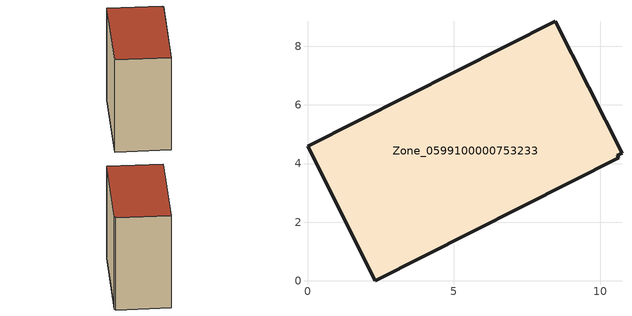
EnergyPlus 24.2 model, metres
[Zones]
Zone_0599100000753233
 floor ground (C_G): 2.32,0 0,4.58 8.46,8.86 10.73,4.36 10.58,4.29 10.62,4.19 z3.31
 wall outside (C_F): 0,4.58 2.32,0 10.62,4.19 10.58,4.29 10.73,4.36 8.46,8.86 0,4.58 z3.31:12.92
 roof outside (C_R): 10.73,4.36 8.46,8.86 0,4.58 2.32,0 10.62,4.19 10.58,4.29 z12.92
[BUILDING]
Pand.0599100000753233: North Axis=0; Terrain=City; Loads Convergence Tolerance Value=0.04; Temperature Convergence Tolerance Value=0.4; Solar Distribution=FullExterior; Maximum Number of Warmup Days=25; Minimum Number of Warmup Days=1
[Site:Location]
Rotterdam.The.Hague.AP_ZH_NLD Design_Conditions: Latitude=51.96; Longitude=4.45; Time Zone=1; Elevation=-4.5
[SITE:GROUNDTEMPERATURE:BUILDINGSURFACE]
18, 18, 18, 18, 18, 18, 18, 18, 18, 18, 18, 18
[MATERIAL] Thermal Absorptance=0.9; Solar Absorptance=0.7; Visible Absorptance=0.7
Name | Roughness | Thickness | Conductivity | Density | Specific Heat
G.TI.2006-2014 | MediumSmooth | 0.15 | 0.06 | 540 | 1210
F.TI.2006-2014 | Rough | 0.3 | 0.12 | 1920 | 840
R.TI.2006-2014 | MediumRough | 0.2 | 0.08 | 1500 | 1000
[CONSTRUCTION]
C_G: G.TI.2006-2014
C_F: F.TI.2006-2014
C_R: R.TI.2006-2014
[ZONE]
Zone_0599100000753233: Type=1; Multiplier=1; Ceiling Height=Autocalculate; Volume=Autocalculate; Floor Area=autocalculate; Part of Total Floor Area=Yes
[ZONEINFILTRATION:DESIGNFLOWRATE]
Infil_Zone_0599100000753233: Zone or ZoneList or Space or SpaceList=Zone_0599100000753233; Schedule=AlwaysOn; Design Flow Rate Calculation Method=Flow/Area; Flow Rate per Floor Area=0.0015; Constant Term Coefficient=1; Temperature Term Coefficient=0; Velocity Term Coefficient=0; Velocity Squared Term Coefficient=0
[HVACTEMPLATE:ZONE:IDEALLOADSAIRSYSTEM]
Zone_0599100000753233: Maximum Heating Supply Air Temperature=50; Minimum Cooling Supply Air Temperature=13; Maximum Heating Supply Air Humidity Ratio=0.0156; Minimum Cooling Supply Air Humidity Ratio=0.0077; Heating Limit=NoLimit; Cooling Limit=NoLimit; Dehumidification Control Type=ConstantSensibleHeatRatio; Cooling Sensible Heat Ratio=0.7; Dehumidification Setpoint=60; Humidification Control Type=None; Humidification Setpoint=30; Outdoor Air Method=None; Outdoor Air Flow Rate per Person=0.00944; Outdoor Air Flow Rate per Zone Floor Area=0; Outdoor Air Flow Rate per Zone=0; Demand Controlled Ventilation Type=None; Outdoor Air Economizer Type=NoEconomizer; Heat Recovery Type=None; Sensible Heat Recovery Effectiveness=0.7; Latent Heat Recovery Effectiveness=0.65
[ZONECONTROL:THERMOSTAT]
ThermostatControl_Zone_0599100000753233: Zone or ZoneList=Zone_0599100000753233; Control Type Schedule=DualSetpointControlType; Control 1=Thermostat_Zone_0599100000753233; Temperature Difference Between Cutout And Setpoint=0
[THERMOSTATSETPOINT:DUALSETPOINT]
Thermostat_Zone_0599100000753233: Heating Setpoint Temperature Schedule=HeatingSetpoint_Zone_0599100000753233; Cooling Setpoint Temperature Schedule=CoolingSetpoint_Zone_0599100000753233
[SCHEDULE:COMPACT]
HeatingSetpoint_Zone_0599100000753233: Through: 12/31, For: AllDays, Until: 24:00, 21
CoolingSetpoint_Zone_0599100000753233: Through: 12/31, For: AllDays, Until: 24:00, 24
DualSetpointControlType: Through: 12/31, For: AllDays, Until: 24:00, 4
AlwaysOn: Through: 12/31, For: AllDays, Until: 24:00, 1
